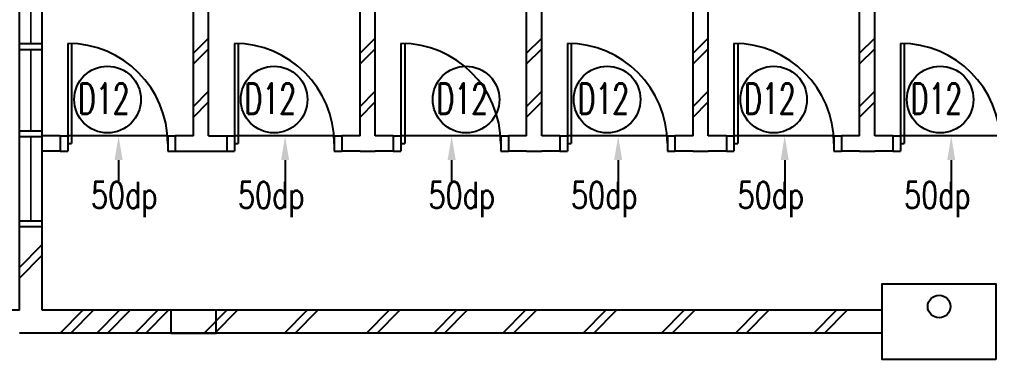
# Model space of a CAD drawing. Header units: feet. Extents: x 1613173 to 1750704, y -859418 to -757301.
# Drawn here: x 1679885 to 1686294, y -790849 to -788606 of the extents above; entities that cross this region are included whole.
import ezdxf

# ---------------------------------------------------------------- set-up
doc = ezdxf.new("R2010")
doc.units = ezdxf.units.FT
doc.header["$LTSCALE"] = 13
doc.header["$MEASUREMENT"] = 0
for name, color, linetype in [('COL', 3, 'CONTINUOUS'), ('DR', 7, 'CONTINUOUS'), ('H', 1, 'CONTINUOUS'), ('RWDP', 145, 'CONTINUOUS'), ('SANI', 7, 'CONTINUOUS'), ('TEX', 2, 'CONTINUOUS'), ('WALL', 2, 'CONTINUOUS'), ('WIN', 5, 'CONTINUOUS'), ('WIN-T', 7, 'CONTINUOUS')]:
    doc.layers.add(name, color=color, linetype=linetype)
doc.styles.add('ROMANS', font='romans')

msp = doc.modelspace()

# ---------------------------------------------------------------- linework, layer by layer
at = {"layer": 'COL', "color": 0}
for points in [[(1686335.2, -790849.1), (1685585.2, -790849.1), (1685585.2, -790349.1), (1686335.2, -790349.1)], [(1680885.2, -790674.1), (1681185.2, -790674.1), (1681185.2, -790524.1), (1680885.2, -790524.1)]]:
    msp.add_lwpolyline(points, close=True, dxfattribs=at)
at = {"layer": 'DR', "color": 0}
for p, q in [((1680205.2, -788764.1), (1680205.2, -789474.1)), ((1680230.2, -788764.6), (1680230.2, -789424.1)), ((1681305.2, -788764.1), (1681305.2, -789474.1)), ((1681330.2, -788764.6), (1681330.2, -789424.1)), ((1682405.2, -788764.1), (1682405.2, -789474.1)), ((1682430.2, -788764.6), (1682430.2, -789424.1)), ((1683505.2, -788764.1), (1683505.2, -789474.1)), ((1683530.2, -788764.6), (1683530.2, -789424.1)), ((1684605.2, -788764.1), (1684605.2, -789474.1)), ((1684630.2, -788764.6), (1684630.2, -789424.1)), ((1685705.2, -788764.1), (1685705.2, -789474.1)), ((1685730.2, -788764.6), (1685730.2, -789424.1)), ((1680155.2, -789374.1), (1680155.2, -789474.1)), ((1680155.2, -789374.1), (1680205.2, -789374.1)), ((1680205.2, -789374.1), (1680205.2, -789474.1)), ((1680865.2, -789374.1), (1680205.2, -789374.1)), ((1680865.2, -789374.1), (1680865.2, -789474.1)), ((1680865.2, -789374.1), (1680915.2, -789374.1)), ((1680915.2, -789374.1), (1680915.2, -789474.1)), ((1681255.2, -789374.1), (1681255.2, -789474.1)), ((1681255.2, -789374.1), (1681305.2, -789374.1)), ((1681305.2, -789374.1), (1681305.2, -789474.1)), ((1681965.2, -789374.1), (1681305.2, -789374.1)), ((1681965.2, -789374.1), (1681965.2, -789474.1)), ((1681965.2, -789374.1), (1682015.2, -789374.1)), ((1682015.2, -789374.1), (1682015.2, -789474.1)), ((1682355.2, -789374.1), (1682355.2, -789474.1)), ((1682355.2, -789374.1), (1682405.2, -789374.1)), ((1682405.2, -789374.1), (1682405.2, -789474.1)), ((1683065.2, -789374.1), (1682405.2, -789374.1)), ((1683065.2, -789374.1), (1683065.2, -789474.1)), ((1683065.2, -789374.1), (1683115.2, -789374.1)), ((1683115.2, -789374.1), (1683115.2, -789474.1)), ((1683455.2, -789374.1), (1683455.2, -789474.1)), ((1683455.2, -789374.1), (1683505.2, -789374.1)), ((1683505.2, -789374.1), (1683505.2, -789474.1)), ((1684165.2, -789374.1), (1683505.2, -789374.1)), ((1684165.2, -789374.1), (1684165.2, -789474.1)), ((1684165.2, -789374.1), (1684215.2, -789374.1)), ((1684215.2, -789374.1), (1684215.2, -789474.1)), ((1684555.2, -789374.1), (1684555.2, -789474.1)), ((1684555.2, -789374.1), (1684605.2, -789374.1)), ((1684605.2, -789374.1), (1684605.2, -789474.1)), ((1685265.2, -789374.1), (1684605.2, -789374.1)), ((1685265.2, -789374.1), (1685265.2, -789474.1)), ((1685265.2, -789374.1), (1685315.2, -789374.1)), ((1685315.2, -789374.1), (1685315.2, -789474.1)), ((1685655.2, -789374.1), (1685655.2, -789474.1)), ((1685655.2, -789374.1), (1685705.2, -789374.1)), ((1685705.2, -789374.1), (1685705.2, -789474.1)), ((1686365.2, -789374.1), (1685705.2, -789374.1)), ((1680205.2, -789424.1), (1680230.2, -789424.1)), ((1681305.2, -789424.1), (1681330.2, -789424.1)), ((1682405.2, -789424.1), (1682430.2, -789424.1)), ((1683505.2, -789424.1), (1683530.2, -789424.1)), ((1684605.2, -789424.1), (1684630.2, -789424.1)), ((1685705.2, -789424.1), (1685730.2, -789424.1)), ((1680155.2, -789474.1), (1680205.2, -789474.1)), ((1680865.2, -789474.1), (1680915.2, -789474.1)), ((1681255.2, -789474.1), (1681305.2, -789474.1)), ((1681965.2, -789474.1), (1682015.2, -789474.1)), ((1682355.2, -789474.1), (1682405.2, -789474.1)), ((1683065.2, -789474.1), (1683115.2, -789474.1)), ((1683455.2, -789474.1), (1683505.2, -789474.1)), ((1684165.2, -789474.1), (1684215.2, -789474.1)), ((1684555.2, -789474.1), (1684605.2, -789474.1)), ((1685265.2, -789474.1), (1685315.2, -789474.1)), ((1685655.2, -789474.1), (1685705.2, -789474.1))]:
    msp.add_line(p, q, dxfattribs=at)
for centre in [(1680205.2, -789424.1), (1681305.2, -789424.1), (1682405.2, -789424.1), (1683505.2, -789424.1), (1684605.2, -789424.1), (1685705.2, -789424.1)]:
    msp.add_arc(centre, 660, 0, 90, dxfattribs=at)
at = {"layer": 'H', "color": 0}
for p, q in [((1681035.2, -788829), (1681135.2, -788729)), ((1682135.2, -788829), (1682235.2, -788729)), ((1683235.2, -788829), (1683335.2, -788729)), ((1684335.2, -788829), (1684435.2, -788729)), ((1685435.2, -788829), (1685535.2, -788729)), ((1681035.2, -788899.8), (1681135.2, -788799.8)), ((1682135.2, -788899.8), (1682235.2, -788799.8)), ((1683235.2, -788899.8), (1683335.2, -788799.8)), ((1684335.2, -788899.8), (1684435.2, -788799.8)), ((1685435.2, -788899.8), (1685535.2, -788799.8)), ((1681035.2, -789179.3), (1681135.2, -789079.3)), ((1682135.2, -789179.3), (1682235.2, -789079.3)), ((1683235.2, -789179.3), (1683335.2, -789079.3)), ((1684335.2, -789179.3), (1684435.2, -789079.3)), ((1685435.2, -789179.3), (1685535.2, -789079.3)), ((1681035.2, -789250.1), (1681135.2, -789150.1)), ((1682135.2, -789250.1), (1682235.2, -789150.1)), ((1683235.2, -789250.1), (1683335.2, -789150.1)), ((1684335.2, -789250.1), (1684435.2, -789150.1)), ((1685435.2, -789250.1), (1685535.2, -789150.1)), ((1679885.2, -790240.9), (1680035.2, -790090.9)), ((1679885.2, -790311.6), (1680035.2, -790161.6)), ((1680153.8, -790674.1), (1680303.8, -790524.1)), ((1680224.5, -790674.1), (1680374.5, -790524.1)), ((1680396.3, -790674.1), (1680546.3, -790524.1)), ((1680467, -790674.1), (1680617, -790524.1)), ((1680649.4, -790674.1), (1680799.4, -790524.1)), ((1680720.1, -790674.1), (1680870.1, -790524.1)), ((1681106.2, -790674.1), (1681256.2, -790524.1)), ((1681176.9, -790674.1), (1681326.9, -790524.1)), ((1681635.7, -790674.1), (1681785.7, -790524.1)), ((1681706.4, -790674.1), (1681856.4, -790524.1)), ((1682178.3, -790674.1), (1682328.3, -790524.1)), ((1682249, -790674.1), (1682399, -790524.1)), ((1682622.4, -790674.1), (1682772.4, -790524.1)), ((1682693.1, -790674.1), (1682843.1, -790524.1)), ((1683079.2, -790674.1), (1683229.2, -790524.1)), ((1683149.9, -790674.1), (1683299.9, -790524.1)), ((1683608.7, -790674.1), (1683758.7, -790524.1)), ((1683679.4, -790674.1), (1683829.4, -790524.1)), ((1684126.3, -790674.1), (1684276.3, -790524.1)), ((1684197, -790674.1), (1684347, -790524.1)), ((1684614.7, -790674.1), (1684764.7, -790524.1)), ((1684685.4, -790674.1), (1684835.4, -790524.1)), ((1685132.3, -790674.1), (1685282.3, -790524.1)), ((1685203, -790674.1), (1685353, -790524.1))]:
    msp.add_line(p, q, dxfattribs=at)
at = {"layer": 'RWDP', "color": 0}
msp.add_circle((1685960.2, -790499.1), 75, dxfattribs=at)
at = {"layer": 'SANI', "color": 0}
for p, q in [((1680540.3, -789534.1), (1680540.3, -789680.4)), ((1681640.3, -789534.1), (1681640.3, -789680.4)), ((1682740.3, -789534.1), (1682740.3, -789680.4)), ((1683840.3, -789534.1), (1683840.3, -789680.4)), ((1684940.3, -789534.1), (1684940.3, -789680.4)), ((1686040.3, -789534.1), (1686040.3, -789680.4))]:
    msp.add_line(p, q, dxfattribs=at)
for points in [[(1680513.7, -789534.1), (1680567, -789534.1), (1680540.3, -789374.1)], [(1681613.7, -789534.1), (1681667, -789534.1), (1681640.3, -789374.1)], [(1682713.7, -789534.1), (1682767, -789534.1), (1682740.3, -789374.1)], [(1683813.7, -789534.1), (1683867, -789534.1), (1683840.3, -789374.1)], [(1684913.7, -789534.1), (1684967, -789534.1), (1684940.3, -789374.1)], [(1686013.7, -789534.1), (1686067, -789534.1), (1686040.3, -789374.1)]]:
    msp.add_solid(points, dxfattribs=at)
at = {"layer": 'WALL', "color": 0}
for p, q in [((1681035.2, -789374.1), (1681035.2, -787949.1)), ((1681135.2, -789374.1), (1681135.2, -787949.1)), ((1682135.2, -789374.1), (1682135.2, -787949.1)), ((1682235.2, -789374.1), (1682235.2, -787949.1)), ((1683235.2, -789374.1), (1683235.2, -787949.1)), ((1683335.2, -789374.1), (1683335.2, -787949.1)), ((1684335.2, -789374.1), (1684335.2, -787949.1)), ((1684435.2, -789374.1), (1684435.2, -787949.1)), ((1685435.2, -789374.1), (1685435.2, -787949.1)), ((1685535.2, -789374.1), (1685535.2, -787949.1)), ((1680155.2, -789374.1), (1680035.2, -789374.1)), ((1681035.2, -789374.1), (1680915.2, -789374.1)), ((1681135.2, -789374.1), (1681255.2, -789374.1)), ((1682135.2, -789374.1), (1682015.2, -789374.1)), ((1682355.2, -789374.1), (1682235.2, -789374.1)), ((1683235.2, -789374.1), (1683115.2, -789374.1)), ((1683455.2, -789374.1), (1683335.2, -789374.1)), ((1684335.2, -789374.1), (1684215.2, -789374.1)), ((1684555.2, -789374.1), (1684435.2, -789374.1)), ((1685435.2, -789374.1), (1685315.2, -789374.1)), ((1685655.2, -789374.1), (1685535.2, -789374.1)), ((1680155.2, -789474.1), (1680035.2, -789474.1)), ((1680915.2, -789474.1), (1681255.2, -789474.1)), ((1682135.2, -789474.1), (1682015.2, -789474.1)), ((1682135.2, -789474.1), (1682235.2, -789474.1)), ((1682355.2, -789474.1), (1682235.2, -789474.1)), ((1683235.2, -789474.1), (1683115.2, -789474.1)), ((1683235.2, -789474.1), (1683335.2, -789474.1)), ((1683455.2, -789474.1), (1683335.2, -789474.1)), ((1684335.2, -789474.1), (1684215.2, -789474.1)), ((1684335.2, -789474.1), (1684435.2, -789474.1)), ((1684555.2, -789474.1), (1684435.2, -789474.1)), ((1685435.2, -789474.1), (1685315.2, -789474.1)), ((1685435.2, -789474.1), (1685535.2, -789474.1)), ((1685655.2, -789474.1), (1685535.2, -789474.1)), ((1679885.2, -790524.1), (1679885.2, -789974.1)), ((1680035.2, -789974.1), (1679885.2, -789974.1)), ((1680035.2, -790524.1), (1680035.2, -789974.1)), ((1679885.2, -790524.1), (1678710.2, -790524.1)), ((1685585.2, -790524.1), (1680035.2, -790524.1)), ((1685585.2, -790674.1), (1679885.2, -790674.1))]:
    msp.add_line(p, q, dxfattribs=at)
at = {"layer": 'WIN', "color": 0}
for p, q in [((1679885.2, -789974.1), (1679885.2, -788174.1)), ((1680035.2, -789974.1), (1680035.2, -788174.1)), ((1680035.2, -788767.8), (1679885.2, -788767.8)), ((1680035.2, -788805.8), (1679885.2, -788805.8)), ((1680035.2, -789342.4), (1679885.2, -789342.4)), ((1680035.2, -789380.4), (1679885.2, -789380.4)), ((1680035.2, -789936.1), (1679885.2, -789936.1))]:
    msp.add_line(p, q, dxfattribs=at)
at = {"layer": 'WIN', "color": 0, "const_width": 10, "flags": 128}
for points in [[(1679960.2, -788767.8), (1679960.2, -788212.1)], [(1679960.2, -789342.4), (1679960.2, -788805.8)], [(1679960.2, -789936.1), (1679960.2, -789380.4)]]:
    msp.add_lwpolyline(points, dxfattribs=at)
at = {"layer": 'WIN-T', "color": 0}
for centre in [(1680467.4, -789134.3), (1681567.4, -789134.3), (1682835.5, -789134.3), (1683767.4, -789134.3), (1684867.4, -789134.3), (1685967.4, -789134.3)]:
    msp.add_circle(centre, 220, dxfattribs=at)

# ---------------------------------------------------------------- texts
at = {"layer": 'TEX', "color": 0, "ltscale": 0.5, "style": 'ROMANS', "width": 0.75}
for p in [(1680358.2, -789851.7), (1681329.2, -789851.7), (1682587.7, -789851.7), (1683529.2, -789851.7), (1684629.2, -789851.7), (1685729.2, -789851.7)]:
    msp.add_text('50dp', height=175, dxfattribs=at).set_placement(p)
at = {"layer": 'WIN-T', "color": 0, "style": 'ROMANS', "width": 0.65}
for p in [(1680272.9, -789228.2), (1681372.9, -789228.2), (1682641.1, -789228.2), (1683572.9, -789228.2), (1684672.9, -789228.2), (1685772.9, -789228.2)]:
    msp.add_text('D12', height=200, dxfattribs=at).set_placement(p)

doc.saveas('drawing.dxf')
